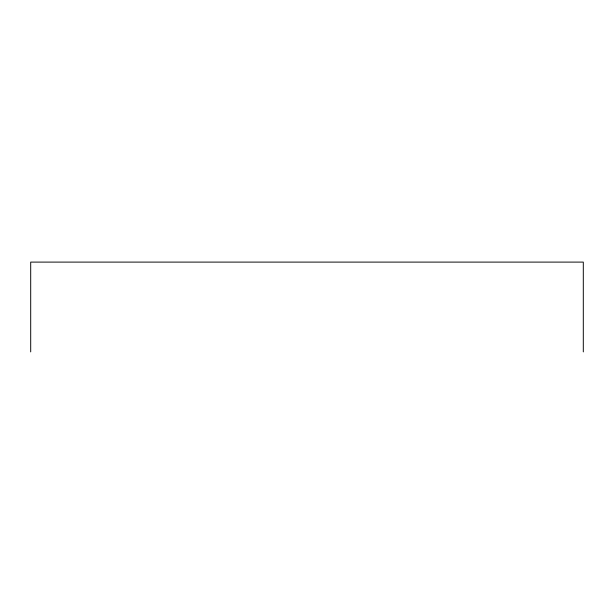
<?xml version="1.0" encoding="UTF-8"?>
<svg xmlns="http://www.w3.org/2000/svg" width="614" height="614" viewBox="0 0 614 614"><rect width="100%" height="100%" fill="white"/><g stroke="black" fill="none" stroke-linecap="round" stroke-linejoin="round"><path stroke-width="0.92" d="M583.3 351.899L583.3 262.101L30.7 262.101L30.7 351.899"/></g></svg>
